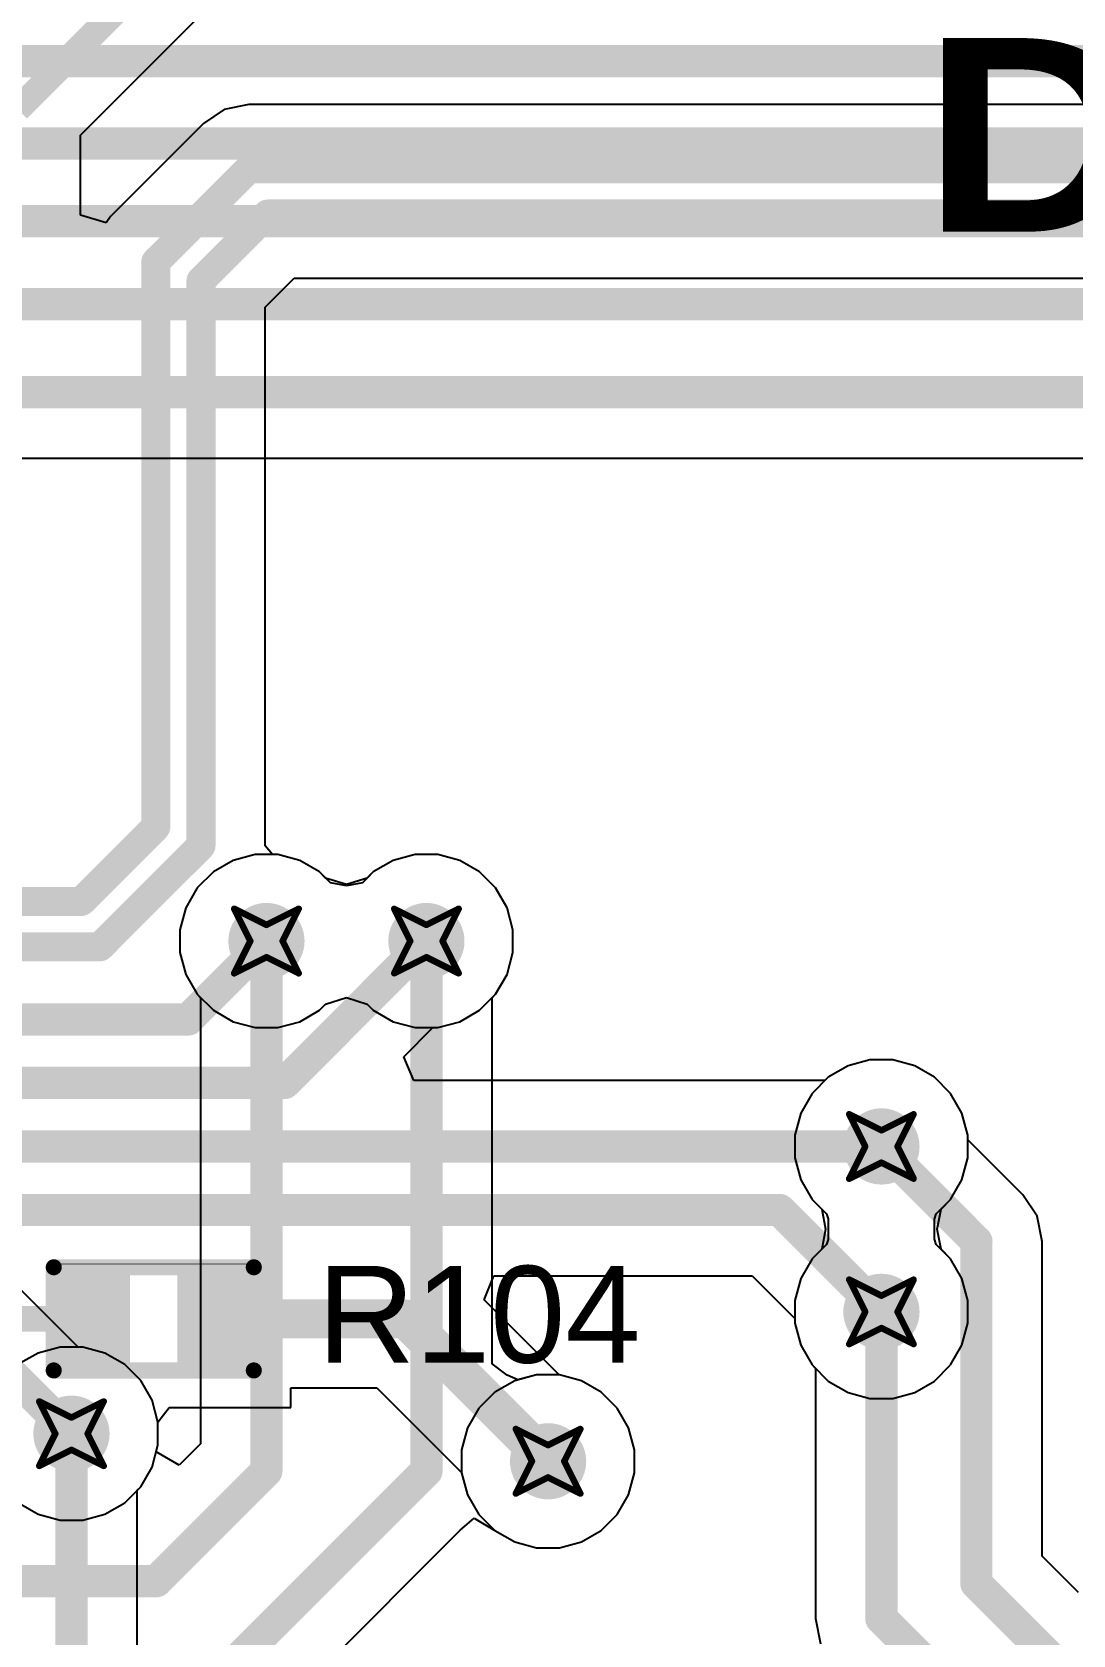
# Model space of a CAD drawing. Header units: inches. Extents: x -36 to 349, y -11 to 240.
# Drawn here: x 102.97 to 111.17, y 72.53 to 85.15 of the extents above; entities that cross this region are included whole.
import ezdxf

# ---------------------------------------------------------------- set-up
doc = ezdxf.new("R2010")
doc.units = ezdxf.units.IN
for name, color, linetype in [('Bottom Layer', 5, 'Continuous'), ('Drill Drawing', 1, 'Continuous'), ('Layer 1', 16, 'Continuous'), ('Layer 2', 76, 'Continuous'), ('Top Layer', 1, 'Continuous'), ('Top Overlay', 2, 'Continuous'), ('Top Paste', 8, 'Continuous'), ('Top Solder', 216, 'Continuous'), ('Via Holes', 16, 'Continuous')]:
    doc.layers.add(name, color=color, linetype=linetype)
doc.styles.add('Arial', font='', dxfattribs={"height": 0.2})
doc.styles.add('Arial Black_Bold', font='', dxfattribs={"height": 0.2})
doc.styles.get('Arial').set_extended_font_data('Arial')
doc.styles.get('Arial Black_Bold').set_extended_font_data('Arial Black', bold=True)

# ---------------------------------------------------------------- blocks, each defined once
blk = doc.blocks.new('R___0402_232')
at = {"layer": 'Top Layer'}
for points in [[(-0.699, -0.317), (-0.699, 0.318), (-0.241, 0.318), (-0.241, -0.317)], [(0.241, -0.317), (0.241, 0.318), (0.699, 0.318), (0.699, -0.317)]]:
    blk.add_hatch(color=1, dxfattribs=at).paths.add_polyline_path(points)
at = {"layer": 'Top Paste'}
for points in [[(-0.699, -0.317), (-0.699, 0.318), (-0.241, 0.318), (-0.241, -0.317)], [(0.241, -0.317), (0.241, 0.318), (0.699, 0.318), (0.699, -0.317)]]:
    blk.add_hatch(color=8, dxfattribs=at).paths.add_polyline_path(points)
at = {"layer": 'Top Solder'}
for points in [[(-0.754, -0.372), (-0.754, 0.373), (-0.186, 0.373), (-0.186, -0.372)], [(0.186, -0.372), (0.186, 0.373), (0.754, 0.373), (0.754, -0.372)]]:
    blk.add_hatch(color=216, dxfattribs=at).paths.add_polyline_path(points)
at = {"layer": 'Top Overlay'}
for points in [[(-0.787, 0.406, 0.127, 0.127, 0), (-0.787, -0.406, 0.127, 0.127, 0)], [(0.787, 0.406, 0.127, 0.127, 0), (-0.787, 0.406, 0.127, 0.127, 0)], [(0.787, 0.406, 0.127, 0.127, 0), (0.787, -0.406, 0.127, 0.127, 0)], [(0.787, -0.406, 0.127, 0.127, 0), (-0.787, -0.406, 0.127, 0.127, 0)], [(0.813, -0.432, 0.00323, 0.00323, 0), (-0.813, -0.432, 0.00323, 0.00323, 0)]]:
    blk.add_lwpolyline(points, format="xyseb", dxfattribs=at)
for points in [[(-0.819, 0.406, 0.0635, 0.0635, 1), (-0.756, 0.406, 0.0635, 0.0635, 1)], [(-0.819, 0.406, 0.0635, 0.0635, 1), (-0.756, 0.406, 0.0635, 0.0635, 1)], [(0.756, 0.406, 0.0635, 0.0635, 1), (0.819, 0.406, 0.0635, 0.0635, 1)], [(0.756, 0.406, 0.0635, 0.0635, 1), (0.819, 0.406, 0.0635, 0.0635, 1)], [(-0.819, -0.406, 0.0635, 0.0635, 1), (-0.756, -0.406, 0.0635, 0.0635, 1)], [(-0.819, -0.406, 0.0635, 0.0635, 1), (-0.756, -0.406, 0.0635, 0.0635, 1)], [(0.756, -0.406, 0.0635, 0.0635, 1), (0.819, -0.406, 0.0635, 0.0635, 1)], [(0.756, -0.406, 0.0635, 0.0635, 1), (0.819, -0.406, 0.0635, 0.0635, 1)], [(-0.814, -0.432, 0.00161, 0.00161, 1), (-0.812, -0.432, 0.00161, 0.00161, 1)], [(0.812, -0.432, 0.00161, 0.00161, 1), (0.814, -0.432, 0.00161, 0.00161, 1)]]:
    blk.add_lwpolyline(points, format="xyseb", close=True, dxfattribs=at)

msp = doc.modelspace()

# ---------------------------------------------------------------- hatches: boundary and pattern name
at = {"layer": 'Bottom Layer'}
h = msp.add_hatch(color=5, dxfattribs=at)
edge = h.paths.add_edge_path()
edge.add_arc((104.82, 77.995), 0.3, 0, 360)
h = msp.add_hatch(color=5, dxfattribs=at)
edge = h.paths.add_edge_path()
edge.add_arc((106.079, 77.995), 0.3, 0, 360)
h = msp.add_hatch(color=5, dxfattribs=at)
edge = h.paths.add_edge_path()
edge.add_arc((109.661, 76.378), 0.3, 0, 360)
h = msp.add_hatch(color=5, dxfattribs=at)
edge = h.paths.add_edge_path()
edge.add_arc((109.661, 75.076), 0.3, 0, 360)
h = msp.add_hatch(color=5, dxfattribs=at)
edge = h.paths.add_edge_path()
edge.add_arc((103.285, 74.117), 0.3, 0, 360)
h = msp.add_hatch(color=5, dxfattribs=at)
edge = h.paths.add_edge_path()
edge.add_arc((107.037, 73.9), 0.3, 0, 360)
at = {"layer": 'Layer 1'}
h = msp.add_hatch(color=16, dxfattribs=at)
edge = h.paths.add_edge_path()
edge.add_arc((104.82, 77.995), 0.3, 0, 360)
h = msp.add_hatch(color=16, dxfattribs=at)
edge = h.paths.add_edge_path()
edge.add_arc((106.079, 77.995), 0.3, 0, 360)
h = msp.add_hatch(color=16, dxfattribs=at)
edge = h.paths.add_edge_path()
edge.add_arc((109.661, 76.378), 0.3, 0, 360)
h = msp.add_hatch(color=16, dxfattribs=at)
edge = h.paths.add_edge_path()
edge.add_arc((109.661, 75.076), 0.3, 0, 360)
h = msp.add_hatch(color=16, dxfattribs=at)
edge = h.paths.add_edge_path()
edge.add_arc((103.285, 74.117), 0.3, 0, 360)
h = msp.add_hatch(color=16, dxfattribs=at)
edge = h.paths.add_edge_path()
edge.add_arc((107.037, 73.9), 0.3, 0, 360)
at = {"layer": 'Layer 2'}
h = msp.add_hatch(color=76, dxfattribs=at)
edge = h.paths.add_edge_path()
edge.add_arc((104.82, 77.995), 0.3, 0, 360)
h = msp.add_hatch(color=76, dxfattribs=at)
edge = h.paths.add_edge_path()
edge.add_arc((106.079, 77.995), 0.3, 0, 360)
h = msp.add_hatch(color=76, dxfattribs=at)
edge = h.paths.add_edge_path()
edge.add_arc((109.661, 76.378), 0.3, 0, 360)
h = msp.add_hatch(color=76, dxfattribs=at)
edge = h.paths.add_edge_path()
edge.add_arc((109.661, 75.076), 0.3, 0, 360)
h = msp.add_hatch(color=76, dxfattribs=at)
edge = h.paths.add_edge_path()
edge.add_arc((103.285, 74.117), 0.3, 0, 360)
h = msp.add_hatch(color=76, dxfattribs=at)
edge = h.paths.add_edge_path()
edge.add_arc((107.037, 73.9), 0.3, 0, 360)
at = {"layer": 'Top Layer'}
h = msp.add_hatch(color=1, dxfattribs=at)
edge = h.paths.add_edge_path()
edge.add_arc((104.82, 77.995), 0.3, 0, 360)
h = msp.add_hatch(color=1, dxfattribs=at)
edge = h.paths.add_edge_path()
edge.add_arc((106.079, 77.995), 0.3, 0, 360)
h = msp.add_hatch(color=1, dxfattribs=at)
edge = h.paths.add_edge_path()
edge.add_arc((109.661, 76.378), 0.3, 0, 360)
h = msp.add_hatch(color=1, dxfattribs=at)
edge = h.paths.add_edge_path()
edge.add_arc((109.661, 75.076), 0.3, 0, 360)
h = msp.add_hatch(color=1, dxfattribs=at)
edge = h.paths.add_edge_path()
edge.add_arc((103.285, 74.117), 0.3, 0, 360)
h = msp.add_hatch(color=1, dxfattribs=at)
edge = h.paths.add_edge_path()
edge.add_arc((107.037, 73.9), 0.3, 0, 360)
at = {"layer": 'Via Holes'}
h = msp.add_hatch(color=7, dxfattribs=at)
edge = h.paths.add_edge_path()
edge.add_arc((104.82, 77.995), 0.15, 0, 360)
h = msp.add_hatch(color=7, dxfattribs=at)
edge = h.paths.add_edge_path()
edge.add_arc((106.079, 77.995), 0.15, 0, 360)
h = msp.add_hatch(color=7, dxfattribs=at)
edge = h.paths.add_edge_path()
edge.add_arc((109.661, 76.378), 0.15, 0, 360)
h = msp.add_hatch(color=7, dxfattribs=at)
edge = h.paths.add_edge_path()
edge.add_arc((109.661, 75.076), 0.15, 0, 360)
h = msp.add_hatch(color=7, dxfattribs=at)
edge = h.paths.add_edge_path()
edge.add_arc((103.285, 74.117), 0.15, 0, 360)
h = msp.add_hatch(color=7, dxfattribs=at)
edge = h.paths.add_edge_path()
edge.add_arc((107.037, 73.9), 0.15, 0, 360)

# ---------------------------------------------------------------- linework, layer by layer
at = {"layer": 'Bottom Layer'}
for p, q in [((101.335, 81.797), (126.471, 81.797)), ((104.557, 78.629), (104.402, 78.539)), ((104.73, 78.676), (104.557, 78.629)), ((104.91, 78.676), (104.73, 78.676)), ((105.083, 78.629), (104.91, 78.676)), ((105.238, 78.539), (105.083, 78.629)), ((105.817, 78.629), (105.661, 78.539)), ((105.99, 78.676), (105.817, 78.629)), ((106.169, 78.676), (105.99, 78.676)), ((106.342, 78.629), (106.169, 78.676)), ((106.498, 78.539), (106.342, 78.629)), ((104.402, 78.539), (104.275, 78.413)), ((105.324, 78.454), (105.238, 78.539)), ((105.661, 78.539), (105.576, 78.454)), ((106.624, 78.413), (106.498, 78.539)), ((104.275, 78.413), (104.185, 78.257)), ((105.45, 78.429), (105.324, 78.454)), ((105.576, 78.454), (105.45, 78.429)), ((106.714, 78.257), (106.624, 78.413)), ((104.185, 78.257), (104.139, 78.084)), ((106.76, 78.084), (106.714, 78.257)), ((104.139, 78.084), (104.139, 77.905)), ((106.76, 77.905), (106.76, 78.084)), ((104.139, 77.905), (104.185, 77.732)), ((106.714, 77.732), (106.76, 77.905)), ((104.185, 77.732), (104.275, 77.576)), ((106.624, 77.576), (106.714, 77.732)), ((104.275, 77.576), (104.302, 77.549)), ((104.302, 77.549), (104.302, 74.037)), ((106.597, 77.549), (106.624, 77.576)), ((106.597, 74.667), (106.597, 77.549)), ((103.337, 74.798), (100.94, 77.195)), ((109.398, 77.013), (109.243, 76.923)), ((109.571, 77.059), (109.398, 77.013)), ((109.75, 77.059), (109.571, 77.059)), ((109.924, 77.013), (109.75, 77.059)), ((110.079, 76.923), (109.924, 77.013)), ((109.243, 76.923), (109.116, 76.796)), ((110.206, 76.796), (110.079, 76.923)), ((109.116, 76.796), (109.026, 76.641)), ((110.295, 76.641), (110.206, 76.796)), ((109.026, 76.641), (108.98, 76.468)), ((110.342, 76.468), (110.295, 76.641)), ((108.98, 76.468), (108.98, 76.288)), ((110.342, 76.429), (110.342, 76.468)), ((110.775, 75.997), (110.342, 76.429)), ((108.98, 76.288), (109.026, 76.115)), ((109.026, 76.115), (109.116, 75.96)), ((109.116, 75.96), (109.229, 75.847)), ((110.887, 75.829), (110.775, 75.997)), ((109.229, 75.847), (109.243, 75.808)), ((109.243, 75.808), (109.243, 75.646)), ((110.926, 75.63), (110.887, 75.829)), ((109.229, 75.607), (109.116, 75.494)), ((109.243, 75.646), (109.229, 75.607)), ((110.926, 73.152), (110.926, 75.63)), ((109.116, 75.494), (109.026, 75.339)), ((109.026, 75.339), (108.98, 75.166)), ((108.98, 75.166), (108.98, 74.986)), ((108.98, 74.986), (109.026, 74.813)), ((103.375, 74.798), (103.337, 74.798)), ((103.548, 74.752), (103.375, 74.798)), ((103.704, 74.662), (103.548, 74.752)), ((109.026, 74.813), (109.116, 74.658)), ((103.83, 74.535), (103.704, 74.662)), ((106.716, 74.578), (106.597, 74.667)), ((106.8, 74.541), (106.716, 74.578)), ((106.947, 74.581), (106.8, 74.541)), ((107.127, 74.581), (106.947, 74.581)), ((107.3, 74.534), (107.127, 74.581)), ((109.116, 74.658), (109.143, 74.631)), ((109.143, 74.631), (109.143, 72.662)), ((103.92, 74.38), (103.83, 74.535)), ((107.455, 74.445), (107.3, 74.534)), ((107.582, 74.318), (107.455, 74.445)), ((103.966, 74.207), (103.92, 74.38)), ((107.671, 74.162), (107.582, 74.318)), ((103.966, 74.028), (103.966, 74.207)), ((107.718, 73.989), (107.671, 74.162)), ((103.952, 73.975), (103.966, 74.028)), ((104.134, 73.87), (103.952, 73.975)), ((104.302, 74.037), (104.134, 73.87)), ((107.718, 73.81), (107.718, 73.989)), ((107.671, 73.637), (107.718, 73.81)), ((107.582, 73.481), (107.671, 73.637)), ((106.346, 73.357), (106.456, 73.451)), ((106.456, 73.451), (106.619, 73.355)), ((107.455, 73.355), (107.582, 73.481)), ((104.919, 71.93), (106.346, 73.357)), ((106.619, 73.355), (106.774, 73.265)), ((107.3, 73.265), (107.455, 73.355)), ((106.774, 73.265), (106.947, 73.219)), ((106.947, 73.219), (107.127, 73.219)), ((107.127, 73.219), (107.3, 73.265)), ((111.212, 72.866), (110.926, 73.152)), ((109.143, 72.662), (109.182, 72.464))]:
    msp.add_line(p, q, dxfattribs=at)
for points in [[(99.053, 84.922, 0.254, 0.254, 0), (127.523, 84.922, 0.254, 0.254, 0)], [(99.509, 84.273, 0.254, 0.254, 0), (127.347, 84.273, 0.254, 0.254, 0)], [(99.972, 83.662, 0.254, 0.254, 0), (127.066, 83.662, 0.254, 0.254, 0)], [(100.446, 83.009, 0.254, 0.254, 0), (126.914, 83.009, 0.254, 0.254, 0)], [(101.12, 82.315, 0.254, 0.254, 0), (126.685, 82.315, 0.254, 0.254, 0)], [(104.82, 73.823, 0.254, 0.254, 0), (104.82, 77.995, 0.254, 0.254, 0)], [(106.079, 73.823, 0.254, 0.254, 0), (106.079, 77.995, 0.254, 0.254, 0)], [(100.574, 76.828, 0.254, 0.254, 0), (103.285, 74.117, 0.254, 0.254, 0)], [(109.661, 76.378, 0.254, 0.254, 0), (110.408, 75.63, 0.254, 0.254, 0)], [(110.408, 72.938, 0.254, 0.254, 0), (110.408, 75.63, 0.254, 0.254, 0)], [(109.661, 72.662, 0.254, 0.254, 0), (109.661, 75.076, 0.254, 0.254, 0)], [(103.953, 72.956, 0.254, 0.254, 0), (104.82, 73.823, 0.254, 0.254, 0)], [(104.552, 72.296, 0.254, 0.254, 0), (106.079, 73.823, 0.254, 0.254, 0)], [(70.868, 72.956, 0.254, 0.254, 0), (103.953, 72.956, 0.254, 0.254, 0)], [(110.408, 72.938, 0.254, 0.254, 0), (110.998, 72.348, 0.254, 0.254, 0)], [(109.661, 72.662, 0.254, 0.254, 0), (110.595, 71.728, 0.254, 0.254, 0)]]:
    msp.add_lwpolyline(points, format="xyseb", dxfattribs=at)
for points in [[(104.756, 77.995, 0.127, 0.127, 1), (104.883, 77.995, 0.127, 0.127, 1)], [(106.016, 77.995, 0.127, 0.127, 1), (106.143, 77.995, 0.127, 0.127, 1)], [(109.597, 76.378, 0.127, 0.127, 1), (109.724, 76.378, 0.127, 0.127, 1)], [(110.345, 75.63, 0.127, 0.127, 1), (110.472, 75.63, 0.127, 0.127, 1)], [(110.345, 75.63, 0.127, 0.127, 1), (110.472, 75.63, 0.127, 0.127, 1)], [(109.597, 75.076, 0.127, 0.127, 1), (109.724, 75.076, 0.127, 0.127, 1)], [(103.222, 74.117, 0.127, 0.127, 1), (103.349, 74.117, 0.127, 0.127, 1)], [(104.756, 73.823, 0.127, 0.127, 1), (104.883, 73.823, 0.127, 0.127, 1)], [(104.756, 73.823, 0.127, 0.127, 1), (104.883, 73.823, 0.127, 0.127, 1)], [(106.016, 73.823, 0.127, 0.127, 1), (106.143, 73.823, 0.127, 0.127, 1)], [(106.016, 73.823, 0.127, 0.127, 1), (106.143, 73.823, 0.127, 0.127, 1)], [(103.89, 72.956, 0.127, 0.127, 1), (104.017, 72.956, 0.127, 0.127, 1)], [(103.89, 72.956, 0.127, 0.127, 1), (104.017, 72.956, 0.127, 0.127, 1)], [(110.345, 72.938, 0.127, 0.127, 1), (110.472, 72.938, 0.127, 0.127, 1)], [(110.345, 72.938, 0.127, 0.127, 1), (110.472, 72.938, 0.127, 0.127, 1)], [(109.597, 72.662, 0.127, 0.127, 1), (109.724, 72.662, 0.127, 0.127, 1)], [(109.597, 72.662, 0.127, 0.127, 1), (109.724, 72.662, 0.127, 0.127, 1)]]:
    msp.add_lwpolyline(points, format="xyseb", close=True, dxfattribs=at)
at = {"layer": 'Drill Drawing'}
for points in [[(104.566, 78.249, 0.0508, 0.0508, 0), (104.82, 78.122, 0.0508, 0.0508, 0)], [(104.566, 78.249, 0.0508, 0.0508, 0), (104.693, 77.995, 0.0508, 0.0508, 0)], [(104.82, 78.122, 0.0508, 0.0508, 0), (105.074, 78.249, 0.0508, 0.0508, 0)], [(104.947, 77.995, 0.0508, 0.0508, 0), (105.074, 78.249, 0.0508, 0.0508, 0)], [(105.825, 78.249, 0.0508, 0.0508, 0), (106.079, 78.122, 0.0508, 0.0508, 0)], [(105.825, 78.249, 0.0508, 0.0508, 0), (105.952, 77.995, 0.0508, 0.0508, 0)], [(106.079, 78.122, 0.0508, 0.0508, 0), (106.333, 78.249, 0.0508, 0.0508, 0)], [(106.206, 77.995, 0.0508, 0.0508, 0), (106.333, 78.249, 0.0508, 0.0508, 0)], [(104.566, 77.741, 0.0508, 0.0508, 0), (104.693, 77.995, 0.0508, 0.0508, 0)], [(104.947, 77.995, 0.0508, 0.0508, 0), (105.074, 77.741, 0.0508, 0.0508, 0)], [(105.825, 77.741, 0.0508, 0.0508, 0), (105.952, 77.995, 0.0508, 0.0508, 0)], [(106.206, 77.995, 0.0508, 0.0508, 0), (106.333, 77.741, 0.0508, 0.0508, 0)], [(104.566, 77.741, 0.0508, 0.0508, 0), (104.82, 77.868, 0.0508, 0.0508, 0)], [(104.82, 77.868, 0.0508, 0.0508, 0), (105.074, 77.741, 0.0508, 0.0508, 0)], [(105.825, 77.741, 0.0508, 0.0508, 0), (106.079, 77.868, 0.0508, 0.0508, 0)], [(106.079, 77.868, 0.0508, 0.0508, 0), (106.333, 77.741, 0.0508, 0.0508, 0)], [(109.407, 76.632, 0.0508, 0.0508, 0), (109.661, 76.505, 0.0508, 0.0508, 0)], [(109.407, 76.632, 0.0508, 0.0508, 0), (109.534, 76.378, 0.0508, 0.0508, 0)], [(109.661, 76.505, 0.0508, 0.0508, 0), (109.915, 76.632, 0.0508, 0.0508, 0)], [(109.788, 76.378, 0.0508, 0.0508, 0), (109.915, 76.632, 0.0508, 0.0508, 0)], [(109.407, 76.124, 0.0508, 0.0508, 0), (109.534, 76.378, 0.0508, 0.0508, 0)], [(109.788, 76.378, 0.0508, 0.0508, 0), (109.915, 76.124, 0.0508, 0.0508, 0)], [(109.407, 76.124, 0.0508, 0.0508, 0), (109.661, 76.251, 0.0508, 0.0508, 0)], [(109.661, 76.251, 0.0508, 0.0508, 0), (109.915, 76.124, 0.0508, 0.0508, 0)], [(109.407, 75.33, 0.0508, 0.0508, 0), (109.661, 75.203, 0.0508, 0.0508, 0)], [(109.407, 75.33, 0.0508, 0.0508, 0), (109.534, 75.076, 0.0508, 0.0508, 0)], [(109.661, 75.203, 0.0508, 0.0508, 0), (109.915, 75.33, 0.0508, 0.0508, 0)], [(109.788, 75.076, 0.0508, 0.0508, 0), (109.915, 75.33, 0.0508, 0.0508, 0)], [(109.407, 74.822, 0.0508, 0.0508, 0), (109.534, 75.076, 0.0508, 0.0508, 0)], [(109.788, 75.076, 0.0508, 0.0508, 0), (109.915, 74.822, 0.0508, 0.0508, 0)], [(109.407, 74.822, 0.0508, 0.0508, 0), (109.661, 74.949, 0.0508, 0.0508, 0)], [(109.661, 74.949, 0.0508, 0.0508, 0), (109.915, 74.822, 0.0508, 0.0508, 0)], [(103.031, 74.371, 0.0508, 0.0508, 0), (103.285, 74.244, 0.0508, 0.0508, 0)], [(103.031, 74.371, 0.0508, 0.0508, 0), (103.158, 74.117, 0.0508, 0.0508, 0)], [(103.285, 74.244, 0.0508, 0.0508, 0), (103.539, 74.371, 0.0508, 0.0508, 0)], [(103.412, 74.117, 0.0508, 0.0508, 0), (103.539, 74.371, 0.0508, 0.0508, 0)], [(103.031, 73.863, 0.0508, 0.0508, 0), (103.158, 74.117, 0.0508, 0.0508, 0)], [(103.412, 74.117, 0.0508, 0.0508, 0), (103.539, 73.863, 0.0508, 0.0508, 0)], [(106.783, 74.154, 0.0508, 0.0508, 0), (107.037, 74.027, 0.0508, 0.0508, 0)], [(106.783, 74.154, 0.0508, 0.0508, 0), (106.91, 73.9, 0.0508, 0.0508, 0)], [(107.037, 74.027, 0.0508, 0.0508, 0), (107.291, 74.154, 0.0508, 0.0508, 0)], [(107.164, 73.9, 0.0508, 0.0508, 0), (107.291, 74.154, 0.0508, 0.0508, 0)], [(103.031, 73.863, 0.0508, 0.0508, 0), (103.285, 73.99, 0.0508, 0.0508, 0)], [(103.285, 73.99, 0.0508, 0.0508, 0), (103.539, 73.863, 0.0508, 0.0508, 0)], [(106.783, 73.646, 0.0508, 0.0508, 0), (106.91, 73.9, 0.0508, 0.0508, 0)], [(107.164, 73.9, 0.0508, 0.0508, 0), (107.291, 73.646, 0.0508, 0.0508, 0)], [(106.783, 73.646, 0.0508, 0.0508, 0), (107.037, 73.773, 0.0508, 0.0508, 0)], [(107.037, 73.773, 0.0508, 0.0508, 0), (107.291, 73.646, 0.0508, 0.0508, 0)]]:
    msp.add_lwpolyline(points, format="xyseb", dxfattribs=at)
for points in [[(104.553, 78.249, 0.0254, 0.0254, 1), (104.579, 78.249, 0.0254, 0.0254, 1)], [(104.553, 78.249, 0.0254, 0.0254, 1), (104.579, 78.249, 0.0254, 0.0254, 1)], [(105.061, 78.249, 0.0254, 0.0254, 1), (105.087, 78.249, 0.0254, 0.0254, 1)], [(105.061, 78.249, 0.0254, 0.0254, 1), (105.087, 78.249, 0.0254, 0.0254, 1)], [(105.813, 78.249, 0.0254, 0.0254, 1), (105.838, 78.249, 0.0254, 0.0254, 1)], [(105.813, 78.249, 0.0254, 0.0254, 1), (105.838, 78.249, 0.0254, 0.0254, 1)], [(106.321, 78.249, 0.0254, 0.0254, 1), (106.346, 78.249, 0.0254, 0.0254, 1)], [(106.321, 78.249, 0.0254, 0.0254, 1), (106.346, 78.249, 0.0254, 0.0254, 1)], [(104.807, 78.122, 0.0254, 0.0254, 1), (104.833, 78.122, 0.0254, 0.0254, 1)], [(104.807, 78.122, 0.0254, 0.0254, 1), (104.833, 78.122, 0.0254, 0.0254, 1)], [(106.067, 78.122, 0.0254, 0.0254, 1), (106.092, 78.122, 0.0254, 0.0254, 1)], [(106.067, 78.122, 0.0254, 0.0254, 1), (106.092, 78.122, 0.0254, 0.0254, 1)], [(104.68, 77.995, 0.0254, 0.0254, 1), (104.706, 77.995, 0.0254, 0.0254, 1)], [(104.68, 77.995, 0.0254, 0.0254, 1), (104.706, 77.995, 0.0254, 0.0254, 1)], [(104.934, 77.995, 0.0254, 0.0254, 1), (104.96, 77.995, 0.0254, 0.0254, 1)], [(104.934, 77.995, 0.0254, 0.0254, 1), (104.96, 77.995, 0.0254, 0.0254, 1)], [(105.94, 77.995, 0.0254, 0.0254, 1), (105.965, 77.995, 0.0254, 0.0254, 1)], [(105.94, 77.995, 0.0254, 0.0254, 1), (105.965, 77.995, 0.0254, 0.0254, 1)], [(106.194, 77.995, 0.0254, 0.0254, 1), (106.219, 77.995, 0.0254, 0.0254, 1)], [(106.194, 77.995, 0.0254, 0.0254, 1), (106.219, 77.995, 0.0254, 0.0254, 1)], [(104.807, 77.868, 0.0254, 0.0254, 1), (104.833, 77.868, 0.0254, 0.0254, 1)], [(104.807, 77.868, 0.0254, 0.0254, 1), (104.833, 77.868, 0.0254, 0.0254, 1)], [(106.067, 77.868, 0.0254, 0.0254, 1), (106.092, 77.868, 0.0254, 0.0254, 1)], [(106.067, 77.868, 0.0254, 0.0254, 1), (106.092, 77.868, 0.0254, 0.0254, 1)], [(104.553, 77.741, 0.0254, 0.0254, 1), (104.579, 77.741, 0.0254, 0.0254, 1)], [(104.553, 77.741, 0.0254, 0.0254, 1), (104.579, 77.741, 0.0254, 0.0254, 1)], [(105.061, 77.741, 0.0254, 0.0254, 1), (105.087, 77.741, 0.0254, 0.0254, 1)], [(105.061, 77.741, 0.0254, 0.0254, 1), (105.087, 77.741, 0.0254, 0.0254, 1)], [(105.813, 77.741, 0.0254, 0.0254, 1), (105.838, 77.741, 0.0254, 0.0254, 1)], [(105.813, 77.741, 0.0254, 0.0254, 1), (105.838, 77.741, 0.0254, 0.0254, 1)], [(106.321, 77.741, 0.0254, 0.0254, 1), (106.346, 77.741, 0.0254, 0.0254, 1)], [(106.321, 77.741, 0.0254, 0.0254, 1), (106.346, 77.741, 0.0254, 0.0254, 1)], [(109.394, 76.632, 0.0254, 0.0254, 1), (109.419, 76.632, 0.0254, 0.0254, 1)], [(109.394, 76.632, 0.0254, 0.0254, 1), (109.419, 76.632, 0.0254, 0.0254, 1)], [(109.902, 76.632, 0.0254, 0.0254, 1), (109.927, 76.632, 0.0254, 0.0254, 1)], [(109.902, 76.632, 0.0254, 0.0254, 1), (109.927, 76.632, 0.0254, 0.0254, 1)], [(109.648, 76.505, 0.0254, 0.0254, 1), (109.673, 76.505, 0.0254, 0.0254, 1)], [(109.648, 76.505, 0.0254, 0.0254, 1), (109.673, 76.505, 0.0254, 0.0254, 1)], [(109.521, 76.378, 0.0254, 0.0254, 1), (109.546, 76.378, 0.0254, 0.0254, 1)], [(109.521, 76.378, 0.0254, 0.0254, 1), (109.546, 76.378, 0.0254, 0.0254, 1)], [(109.775, 76.378, 0.0254, 0.0254, 1), (109.8, 76.378, 0.0254, 0.0254, 1)], [(109.775, 76.378, 0.0254, 0.0254, 1), (109.8, 76.378, 0.0254, 0.0254, 1)], [(109.648, 76.251, 0.0254, 0.0254, 1), (109.673, 76.251, 0.0254, 0.0254, 1)], [(109.648, 76.251, 0.0254, 0.0254, 1), (109.673, 76.251, 0.0254, 0.0254, 1)], [(109.394, 76.124, 0.0254, 0.0254, 1), (109.419, 76.124, 0.0254, 0.0254, 1)], [(109.394, 76.124, 0.0254, 0.0254, 1), (109.419, 76.124, 0.0254, 0.0254, 1)], [(109.902, 76.124, 0.0254, 0.0254, 1), (109.927, 76.124, 0.0254, 0.0254, 1)], [(109.902, 76.124, 0.0254, 0.0254, 1), (109.927, 76.124, 0.0254, 0.0254, 1)], [(109.394, 75.33, 0.0254, 0.0254, 1), (109.419, 75.33, 0.0254, 0.0254, 1)], [(109.394, 75.33, 0.0254, 0.0254, 1), (109.419, 75.33, 0.0254, 0.0254, 1)], [(109.902, 75.33, 0.0254, 0.0254, 1), (109.927, 75.33, 0.0254, 0.0254, 1)], [(109.902, 75.33, 0.0254, 0.0254, 1), (109.927, 75.33, 0.0254, 0.0254, 1)], [(109.648, 75.203, 0.0254, 0.0254, 1), (109.673, 75.203, 0.0254, 0.0254, 1)], [(109.648, 75.203, 0.0254, 0.0254, 1), (109.673, 75.203, 0.0254, 0.0254, 1)], [(109.521, 75.076, 0.0254, 0.0254, 1), (109.546, 75.076, 0.0254, 0.0254, 1)], [(109.521, 75.076, 0.0254, 0.0254, 1), (109.546, 75.076, 0.0254, 0.0254, 1)], [(109.775, 75.076, 0.0254, 0.0254, 1), (109.8, 75.076, 0.0254, 0.0254, 1)], [(109.775, 75.076, 0.0254, 0.0254, 1), (109.8, 75.076, 0.0254, 0.0254, 1)], [(109.648, 74.949, 0.0254, 0.0254, 1), (109.673, 74.949, 0.0254, 0.0254, 1)], [(109.648, 74.949, 0.0254, 0.0254, 1), (109.673, 74.949, 0.0254, 0.0254, 1)], [(109.394, 74.822, 0.0254, 0.0254, 1), (109.419, 74.822, 0.0254, 0.0254, 1)], [(109.394, 74.822, 0.0254, 0.0254, 1), (109.419, 74.822, 0.0254, 0.0254, 1)], [(109.902, 74.822, 0.0254, 0.0254, 1), (109.927, 74.822, 0.0254, 0.0254, 1)], [(109.902, 74.822, 0.0254, 0.0254, 1), (109.927, 74.822, 0.0254, 0.0254, 1)], [(103.019, 74.371, 0.0254, 0.0254, 1), (103.044, 74.371, 0.0254, 0.0254, 1)], [(103.019, 74.371, 0.0254, 0.0254, 1), (103.044, 74.371, 0.0254, 0.0254, 1)], [(103.527, 74.371, 0.0254, 0.0254, 1), (103.552, 74.371, 0.0254, 0.0254, 1)], [(103.527, 74.371, 0.0254, 0.0254, 1), (103.552, 74.371, 0.0254, 0.0254, 1)], [(103.273, 74.244, 0.0254, 0.0254, 1), (103.298, 74.244, 0.0254, 0.0254, 1)], [(103.273, 74.244, 0.0254, 0.0254, 1), (103.298, 74.244, 0.0254, 0.0254, 1)], [(103.146, 74.117, 0.0254, 0.0254, 1), (103.171, 74.117, 0.0254, 0.0254, 1)], [(103.146, 74.117, 0.0254, 0.0254, 1), (103.171, 74.117, 0.0254, 0.0254, 1)], [(103.4, 74.117, 0.0254, 0.0254, 1), (103.425, 74.117, 0.0254, 0.0254, 1)], [(103.4, 74.117, 0.0254, 0.0254, 1), (103.425, 74.117, 0.0254, 0.0254, 1)], [(106.77, 74.154, 0.0254, 0.0254, 1), (106.796, 74.154, 0.0254, 0.0254, 1)], [(106.77, 74.154, 0.0254, 0.0254, 1), (106.796, 74.154, 0.0254, 0.0254, 1)], [(107.278, 74.154, 0.0254, 0.0254, 1), (107.304, 74.154, 0.0254, 0.0254, 1)], [(107.278, 74.154, 0.0254, 0.0254, 1), (107.304, 74.154, 0.0254, 0.0254, 1)], [(103.273, 73.99, 0.0254, 0.0254, 1), (103.298, 73.99, 0.0254, 0.0254, 1)], [(103.273, 73.99, 0.0254, 0.0254, 1), (103.298, 73.99, 0.0254, 0.0254, 1)], [(107.024, 74.027, 0.0254, 0.0254, 1), (107.05, 74.027, 0.0254, 0.0254, 1)], [(107.024, 74.027, 0.0254, 0.0254, 1), (107.05, 74.027, 0.0254, 0.0254, 1)], [(103.019, 73.863, 0.0254, 0.0254, 1), (103.044, 73.863, 0.0254, 0.0254, 1)], [(103.019, 73.863, 0.0254, 0.0254, 1), (103.044, 73.863, 0.0254, 0.0254, 1)], [(103.527, 73.863, 0.0254, 0.0254, 1), (103.552, 73.863, 0.0254, 0.0254, 1)], [(103.527, 73.863, 0.0254, 0.0254, 1), (103.552, 73.863, 0.0254, 0.0254, 1)], [(106.897, 73.9, 0.0254, 0.0254, 1), (106.923, 73.9, 0.0254, 0.0254, 1)], [(106.897, 73.9, 0.0254, 0.0254, 1), (106.923, 73.9, 0.0254, 0.0254, 1)], [(107.151, 73.9, 0.0254, 0.0254, 1), (107.177, 73.9, 0.0254, 0.0254, 1)], [(107.151, 73.9, 0.0254, 0.0254, 1), (107.177, 73.9, 0.0254, 0.0254, 1)], [(107.024, 73.773, 0.0254, 0.0254, 1), (107.05, 73.773, 0.0254, 0.0254, 1)], [(107.024, 73.773, 0.0254, 0.0254, 1), (107.05, 73.773, 0.0254, 0.0254, 1)], [(106.77, 73.646, 0.0254, 0.0254, 1), (106.796, 73.646, 0.0254, 0.0254, 1)], [(106.77, 73.646, 0.0254, 0.0254, 1), (106.796, 73.646, 0.0254, 0.0254, 1)], [(107.278, 73.646, 0.0254, 0.0254, 1), (107.304, 73.646, 0.0254, 0.0254, 1)], [(107.278, 73.646, 0.0254, 0.0254, 1), (107.304, 73.646, 0.0254, 0.0254, 1)]]:
    msp.add_lwpolyline(points, format="xyseb", close=True, dxfattribs=at)
at = {"layer": 'Layer 1'}
for p, q in [((104.557, 78.629), (104.402, 78.539)), ((104.73, 78.676), (104.557, 78.629)), ((104.91, 78.676), (104.73, 78.676)), ((105.083, 78.629), (104.91, 78.676)), ((105.238, 78.539), (105.083, 78.629)), ((105.817, 78.629), (105.661, 78.539)), ((105.99, 78.676), (105.817, 78.629)), ((106.169, 78.676), (105.99, 78.676)), ((106.342, 78.629), (106.169, 78.676)), ((106.498, 78.539), (106.342, 78.629)), ((104.402, 78.539), (104.275, 78.413)), ((105.286, 78.491), (105.238, 78.539)), ((105.45, 78.439), (105.286, 78.491)), ((105.613, 78.491), (105.45, 78.439)), ((105.661, 78.539), (105.613, 78.491)), ((106.624, 78.413), (106.498, 78.539)), ((104.275, 78.413), (104.185, 78.257)), ((106.714, 78.257), (106.624, 78.413)), ((104.185, 78.257), (104.139, 78.084)), ((106.76, 78.084), (106.714, 78.257)), ((104.139, 78.084), (104.139, 77.905)), ((106.76, 77.905), (106.76, 78.084)), ((104.139, 77.905), (104.185, 77.732)), ((106.714, 77.732), (106.76, 77.905)), ((104.185, 77.732), (104.275, 77.576)), ((106.624, 77.576), (106.714, 77.732)), ((104.275, 77.576), (104.402, 77.45)), ((105.238, 77.45), (105.286, 77.498)), ((105.286, 77.498), (105.45, 77.55)), ((105.45, 77.55), (105.613, 77.498)), ((105.613, 77.498), (105.661, 77.45)), ((106.498, 77.45), (106.624, 77.576)), ((104.402, 77.45), (104.557, 77.36)), ((104.557, 77.36), (104.73, 77.314)), ((104.91, 77.314), (105.083, 77.36)), ((105.083, 77.36), (105.238, 77.45)), ((105.661, 77.45), (105.817, 77.36)), ((105.817, 77.36), (105.99, 77.314)), ((106.169, 77.314), (106.342, 77.36)), ((106.342, 77.36), (106.498, 77.45)), ((104.73, 77.314), (104.91, 77.314)), ((105.99, 77.314), (106.169, 77.314)), ((109.398, 77.013), (109.243, 76.923)), ((109.571, 77.059), (109.398, 77.013)), ((109.75, 77.059), (109.571, 77.059)), ((109.924, 77.013), (109.75, 77.059)), ((110.079, 76.923), (109.924, 77.013)), ((109.243, 76.923), (109.116, 76.796)), ((110.206, 76.796), (110.079, 76.923)), ((109.116, 76.796), (109.026, 76.641)), ((110.295, 76.641), (110.206, 76.796)), ((109.026, 76.641), (108.98, 76.468)), ((110.342, 76.468), (110.295, 76.641)), ((108.98, 76.468), (108.98, 76.288)), ((110.342, 76.288), (110.342, 76.468)), ((108.98, 76.288), (109.026, 76.115)), ((110.295, 76.115), (110.342, 76.288)), ((109.026, 76.115), (109.116, 75.96)), ((110.206, 75.96), (110.295, 76.115)), ((109.116, 75.96), (109.191, 75.885)), ((110.13, 75.885), (110.206, 75.96)), ((109.191, 75.885), (109.222, 75.727)), ((110.1, 75.727), (110.13, 75.885)), ((109.222, 75.727), (109.191, 75.569)), ((110.13, 75.569), (110.1, 75.727)), ((109.116, 75.494), (109.026, 75.339)), ((109.191, 75.569), (109.116, 75.494)), ((110.206, 75.494), (110.13, 75.569)), ((110.295, 75.339), (110.206, 75.494)), ((109.026, 75.339), (108.98, 75.166)), ((110.342, 75.166), (110.295, 75.339)), ((108.98, 75.166), (108.98, 74.986)), ((110.342, 74.986), (110.342, 75.166)), ((108.98, 74.986), (109.026, 74.813)), ((110.295, 74.813), (110.342, 74.986)), ((103.023, 74.752), (102.882, 74.671)), ((103.196, 74.798), (103.023, 74.752)), ((103.375, 74.798), (103.196, 74.798)), ((103.548, 74.752), (103.375, 74.798)), ((103.704, 74.662), (103.548, 74.752)), ((109.026, 74.813), (109.116, 74.658)), ((110.206, 74.658), (110.295, 74.813)), ((103.83, 74.535), (103.704, 74.662)), ((106.947, 74.581), (106.774, 74.534)), ((107.127, 74.581), (106.947, 74.581)), ((107.3, 74.534), (107.127, 74.581)), ((109.116, 74.658), (109.243, 74.531)), ((110.079, 74.531), (110.206, 74.658)), ((103.92, 74.38), (103.83, 74.535)), ((106.619, 74.445), (106.492, 74.318)), ((106.774, 74.534), (106.619, 74.445)), ((107.455, 74.445), (107.3, 74.534)), ((107.582, 74.318), (107.455, 74.445)), ((109.243, 74.531), (109.398, 74.441)), ((109.924, 74.441), (110.079, 74.531)), ((103.966, 74.207), (103.92, 74.38)), ((106.492, 74.318), (106.402, 74.162)), ((107.671, 74.162), (107.582, 74.318)), ((109.398, 74.441), (109.571, 74.395)), ((109.571, 74.395), (109.75, 74.395)), ((109.75, 74.395), (109.924, 74.441)), ((103.966, 74.028), (103.966, 74.207)), ((106.402, 74.162), (106.356, 73.989)), ((107.718, 73.989), (107.671, 74.162)), ((103.92, 73.854), (103.966, 74.028)), ((106.356, 73.989), (106.356, 73.81)), ((107.718, 73.81), (107.718, 73.989)), ((103.83, 73.699), (103.92, 73.854)), ((103.704, 73.572), (103.83, 73.699)), ((106.356, 73.81), (106.402, 73.637)), ((107.671, 73.637), (107.718, 73.81)), ((102.867, 73.572), (103.023, 73.483)), ((103.548, 73.483), (103.704, 73.572)), ((106.402, 73.637), (106.492, 73.481)), ((107.582, 73.481), (107.671, 73.637)), ((103.023, 73.483), (103.196, 73.436)), ((103.196, 73.436), (103.375, 73.436)), ((103.375, 73.436), (103.548, 73.483)), ((106.492, 73.481), (106.619, 73.355)), ((107.455, 73.355), (107.582, 73.481)), ((106.619, 73.355), (106.774, 73.265)), ((107.3, 73.265), (107.455, 73.355)), ((106.774, 73.265), (106.947, 73.219)), ((106.947, 73.219), (107.127, 73.219)), ((107.127, 73.219), (107.3, 73.265))]:
    msp.add_line(p, q, dxfattribs=at)
at = {"layer": 'Layer 2'}
for p, q in [((104.557, 78.629), (104.402, 78.539)), ((104.73, 78.676), (104.557, 78.629)), ((104.91, 78.676), (104.73, 78.676)), ((105.083, 78.629), (104.91, 78.676)), ((105.238, 78.539), (105.083, 78.629)), ((105.817, 78.629), (105.661, 78.539)), ((105.99, 78.676), (105.817, 78.629)), ((106.169, 78.676), (105.99, 78.676)), ((106.342, 78.629), (106.169, 78.676)), ((106.498, 78.539), (106.342, 78.629)), ((104.402, 78.539), (104.275, 78.413)), ((105.286, 78.491), (105.238, 78.539)), ((105.45, 78.439), (105.286, 78.491)), ((105.613, 78.491), (105.45, 78.439)), ((105.661, 78.539), (105.613, 78.491)), ((106.624, 78.413), (106.498, 78.539)), ((104.275, 78.413), (104.185, 78.257)), ((106.714, 78.257), (106.624, 78.413)), ((104.185, 78.257), (104.139, 78.084)), ((106.76, 78.084), (106.714, 78.257)), ((104.139, 78.084), (104.139, 77.905)), ((106.76, 77.905), (106.76, 78.084)), ((104.139, 77.905), (104.185, 77.732)), ((106.714, 77.732), (106.76, 77.905)), ((104.185, 77.732), (104.275, 77.576)), ((106.624, 77.576), (106.714, 77.732)), ((104.275, 77.576), (104.402, 77.45)), ((105.238, 77.45), (105.286, 77.498)), ((105.286, 77.498), (105.45, 77.55)), ((105.45, 77.55), (105.613, 77.498)), ((105.613, 77.498), (105.661, 77.45)), ((106.498, 77.45), (106.624, 77.576)), ((104.402, 77.45), (104.557, 77.36)), ((104.557, 77.36), (104.73, 77.314)), ((104.91, 77.314), (105.083, 77.36)), ((105.083, 77.36), (105.238, 77.45)), ((105.661, 77.45), (105.817, 77.36)), ((105.817, 77.36), (105.99, 77.314)), ((106.169, 77.314), (106.342, 77.36)), ((106.342, 77.36), (106.498, 77.45)), ((104.73, 77.314), (104.91, 77.314)), ((105.99, 77.314), (106.169, 77.314)), ((109.398, 77.013), (109.243, 76.923)), ((109.571, 77.059), (109.398, 77.013)), ((109.75, 77.059), (109.571, 77.059)), ((109.924, 77.013), (109.75, 77.059)), ((110.079, 76.923), (109.924, 77.013)), ((109.243, 76.923), (109.116, 76.796)), ((110.206, 76.796), (110.079, 76.923)), ((109.116, 76.796), (109.026, 76.641)), ((110.295, 76.641), (110.206, 76.796)), ((109.026, 76.641), (108.98, 76.468)), ((110.342, 76.468), (110.295, 76.641)), ((108.98, 76.468), (108.98, 76.288)), ((110.342, 76.288), (110.342, 76.468)), ((108.98, 76.288), (109.026, 76.115)), ((110.295, 76.115), (110.342, 76.288)), ((109.026, 76.115), (109.116, 75.96)), ((110.206, 75.96), (110.295, 76.115)), ((109.116, 75.96), (109.191, 75.885)), ((110.13, 75.885), (110.206, 75.96)), ((109.191, 75.885), (109.222, 75.727)), ((110.1, 75.727), (110.13, 75.885)), ((109.222, 75.727), (109.191, 75.569)), ((110.13, 75.569), (110.1, 75.727)), ((109.116, 75.494), (109.026, 75.339)), ((109.191, 75.569), (109.116, 75.494)), ((110.206, 75.494), (110.13, 75.569)), ((110.295, 75.339), (110.206, 75.494)), ((109.026, 75.339), (108.98, 75.166)), ((110.342, 75.166), (110.295, 75.339)), ((108.98, 75.166), (108.98, 74.986)), ((110.342, 74.986), (110.342, 75.166)), ((108.98, 74.986), (109.026, 74.813)), ((110.295, 74.813), (110.342, 74.986)), ((103.023, 74.752), (102.882, 74.671)), ((103.196, 74.798), (103.023, 74.752)), ((103.375, 74.798), (103.196, 74.798)), ((103.548, 74.752), (103.375, 74.798)), ((103.704, 74.662), (103.548, 74.752)), ((109.026, 74.813), (109.116, 74.658)), ((110.206, 74.658), (110.295, 74.813)), ((103.83, 74.535), (103.704, 74.662)), ((109.116, 74.658), (109.243, 74.531)), ((110.079, 74.531), (110.206, 74.658)), ((103.92, 74.38), (103.83, 74.535)), ((109.243, 74.531), (109.398, 74.441)), ((109.924, 74.441), (110.079, 74.531)), ((103.966, 74.207), (103.92, 74.38)), ((109.398, 74.441), (109.571, 74.395)), ((109.571, 74.395), (109.75, 74.395)), ((109.75, 74.395), (109.924, 74.441)), ((103.966, 74.028), (103.966, 74.207)), ((103.92, 73.854), (103.966, 74.028)), ((103.83, 73.699), (103.92, 73.854)), ((103.704, 73.572), (103.83, 73.699)), ((102.867, 73.572), (103.023, 73.483)), ((103.548, 73.483), (103.704, 73.572)), ((103.023, 73.483), (103.196, 73.436)), ((103.196, 73.436), (103.375, 73.436)), ((103.375, 73.436), (103.548, 73.483))]:
    msp.add_line(p, q, dxfattribs=at)
at = {"layer": 'Top Layer'}
for p, q in [((103.355, 84.338), (104.581, 85.564)), ((104.488, 84.541), (104.325, 84.431)), ((104.682, 84.579), (104.488, 84.541)), ((120.578, 84.579), (104.682, 84.579)), ((104.325, 84.431), (103.592, 83.699)), ((103.355, 83.709), (103.355, 84.338)), ((103.558, 83.648), (103.355, 83.709)), ((103.592, 83.699), (103.558, 83.648)), ((104.81, 82.985), (105.038, 83.213)), ((105.038, 83.213), (120.935, 83.213)), ((104.81, 78.745), (104.81, 82.985)), ((104.867, 78.676), (104.81, 78.745)), ((104.91, 78.676), (104.867, 78.676)), ((105.083, 78.629), (104.91, 78.676)), ((105.238, 78.539), (105.083, 78.629)), ((105.817, 78.629), (105.661, 78.539)), ((105.99, 78.676), (105.817, 78.629)), ((106.169, 78.676), (105.99, 78.676)), ((106.342, 78.629), (106.169, 78.676)), ((106.498, 78.539), (106.342, 78.629)), ((105.324, 78.454), (105.238, 78.539)), ((105.661, 78.539), (105.576, 78.454)), ((106.624, 78.413), (106.498, 78.539)), ((105.45, 78.429), (105.324, 78.454)), ((105.576, 78.454), (105.45, 78.429)), ((106.714, 78.257), (106.624, 78.413)), ((106.76, 78.084), (106.714, 78.257)), ((106.76, 77.905), (106.76, 78.084)), ((106.714, 77.732), (106.76, 77.905)), ((106.624, 77.576), (106.714, 77.732)), ((106.498, 77.45), (106.624, 77.576)), ((106.169, 77.314), (106.342, 77.36)), ((106.342, 77.36), (106.498, 77.45)), ((105.901, 77.084), (106.131, 77.314)), ((106.131, 77.314), (106.169, 77.314)), ((105.979, 76.896), (105.901, 77.084)), ((109.398, 77.013), (109.243, 76.923)), ((109.571, 77.059), (109.398, 77.013)), ((109.75, 77.059), (109.571, 77.059)), ((109.924, 77.013), (109.75, 77.059)), ((110.079, 76.923), (109.924, 77.013)), ((109.216, 76.896), (105.979, 76.896)), ((109.243, 76.923), (109.216, 76.896)), ((110.206, 76.796), (110.079, 76.923)), ((110.295, 76.641), (110.206, 76.796)), ((110.342, 76.468), (110.295, 76.641)), ((110.342, 76.288), (110.342, 76.468)), ((110.295, 76.115), (110.342, 76.288)), ((110.206, 75.96), (110.295, 76.115)), ((110.093, 75.847), (110.206, 75.96)), ((110.079, 75.807), (110.093, 75.847)), ((110.079, 75.647), (110.079, 75.807)), ((110.093, 75.607), (110.079, 75.647)), ((110.206, 75.494), (110.093, 75.607)), ((110.295, 75.339), (110.206, 75.494)), ((106.533, 75.172), (106.611, 75.36)), ((106.611, 75.36), (108.644, 75.36)), ((108.644, 75.36), (108.98, 75.024)), ((110.342, 75.166), (110.295, 75.339)), ((107.125, 74.581), (106.533, 75.172)), ((110.342, 74.986), (110.342, 75.166)), ((108.98, 75.024), (108.98, 74.986)), ((108.98, 74.986), (109.026, 74.813)), ((110.295, 74.813), (110.342, 74.986)), ((109.026, 74.813), (109.116, 74.658)), ((110.206, 74.658), (110.295, 74.813)), ((107.127, 74.581), (107.125, 74.581)), ((107.3, 74.534), (107.127, 74.581)), ((109.116, 74.658), (109.243, 74.531)), ((110.079, 74.531), (110.206, 74.658)), ((105.013, 74.322), (105.013, 74.477)), ((105.013, 74.477), (105.69, 74.477)), ((105.69, 74.477), (106.356, 73.811)), ((107.455, 74.445), (107.3, 74.534)), ((107.582, 74.318), (107.455, 74.445)), ((109.243, 74.531), (109.398, 74.441)), ((109.924, 74.441), (110.079, 74.531)), ((103.966, 74.207), (104.055, 74.322)), ((104.055, 74.322), (105.013, 74.322)), ((107.671, 74.162), (107.582, 74.318)), ((109.398, 74.441), (109.571, 74.395)), ((109.571, 74.395), (109.75, 74.395)), ((109.75, 74.395), (109.924, 74.441)), ((103.966, 74.028), (103.966, 74.207)), ((107.718, 73.989), (107.671, 74.162)), ((103.92, 73.854), (103.966, 74.028)), ((107.718, 73.81), (107.718, 73.989)), ((103.83, 73.699), (103.92, 73.854)), ((106.356, 73.811), (106.356, 73.81)), ((103.803, 73.672), (103.83, 73.699)), ((106.356, 73.81), (106.402, 73.637)), ((107.671, 73.637), (107.718, 73.81)), ((103.803, 71.936), (103.803, 73.672)), ((106.402, 73.637), (106.492, 73.481)), ((107.582, 73.481), (107.671, 73.637)), ((106.492, 73.481), (106.619, 73.355)), ((107.455, 73.355), (107.582, 73.481)), ((106.619, 73.355), (106.774, 73.265)), ((107.3, 73.265), (107.455, 73.355)), ((106.774, 73.265), (106.947, 73.219)), ((106.947, 73.219), (107.127, 73.219)), ((107.127, 73.219), (107.3, 73.265))]:
    msp.add_line(p, q, dxfattribs=at)
for points in [[(102.863, 84.542, 0.203, 0.203, 0), (104.378, 86.056, 0.203, 0.203, 0)], [(103.949, 83.342, 0.229, 0.229, 0), (104.682, 84.074, 0.229, 0.229, 0)], [(104.682, 84.074, 0.229, 0.229, 0), (120.787, 84.074, 0.229, 0.229, 0)], [(104.305, 83.194, 0.229, 0.229, 0), (104.829, 83.718, 0.229, 0.229, 0)], [(104.829, 83.718, 0.229, 0.229, 0), (120.935, 83.718, 0.229, 0.229, 0)], [(103.949, 78.893, 0.229, 0.229, 0), (103.949, 83.342, 0.229, 0.229, 0)], [(104.305, 78.745, 0.229, 0.229, 0), (104.305, 83.194, 0.229, 0.229, 0)], [(103.362, 78.306, 0.229, 0.229, 0), (103.949, 78.893, 0.229, 0.229, 0)], [(103.718, 78.159, 0.229, 0.229, 0), (104.305, 78.745, 0.229, 0.229, 0)], [(99.626, 78.306, 0.229, 0.229, 0), (103.362, 78.306, 0.229, 0.229, 0)], [(103.362, 78.306, 0.229, 0.229, 0), (103.362, 78.306, 0.229, 0.229, 0)], [(103.51, 77.95, 0.229, 0.229, 0), (103.718, 78.159, 0.229, 0.229, 0)], [(103.718, 78.159, 0.229, 0.229, 0), (103.718, 78.159, 0.229, 0.229, 0)], [(104.203, 77.378, 0.254, 0.254, 0), (104.82, 77.995, 0.254, 0.254, 0)], [(104.963, 76.878, 0.254, 0.254, 0), (106.079, 77.995, 0.254, 0.254, 0)], [(99.626, 77.95, 0.229, 0.229, 0), (103.51, 77.95, 0.229, 0.229, 0)], [(98.649, 77.378, 0.254, 0.254, 0), (104.203, 77.378, 0.254, 0.254, 0)], [(98.649, 76.878, 0.254, 0.254, 0), (104.963, 76.878, 0.254, 0.254, 0)], [(98.649, 76.378, 0.254, 0.254, 0), (109.661, 76.378, 0.254, 0.254, 0)], [(98.649, 75.878, 0.254, 0.254, 0), (108.859, 75.878, 0.254, 0.254, 0)], [(108.859, 75.878, 0.254, 0.254, 0), (109.661, 75.076, 0.254, 0.254, 0)], [(100.009, 75.021, 0.203, 0.203, 0), (103.463, 75.021, 0.203, 0.203, 0)], [(104.403, 75.021, 0.305, 0.305, 0), (105.916, 75.021, 0.305, 0.305, 0)], [(105.916, 75.021, 0.305, 0.305, 0), (107.037, 73.9, 0.305, 0.305, 0)], [(103.285, 71.936, 0.254, 0.254, 0), (103.285, 74.117, 0.254, 0.254, 0)]]:
    msp.add_lwpolyline(points, format="xyseb", dxfattribs=at)
for points in [[(104.625, 84.074, 0.114, 0.114, 1), (104.739, 84.074, 0.114, 0.114, 1)], [(104.625, 84.074, 0.114, 0.114, 1), (104.739, 84.074, 0.114, 0.114, 1)], [(104.772, 83.718, 0.114, 0.114, 1), (104.886, 83.718, 0.114, 0.114, 1)], [(104.772, 83.718, 0.114, 0.114, 1), (104.886, 83.718, 0.114, 0.114, 1)], [(103.892, 83.342, 0.114, 0.114, 1), (104.006, 83.342, 0.114, 0.114, 1)], [(103.892, 83.342, 0.114, 0.114, 1), (104.006, 83.342, 0.114, 0.114, 1)], [(104.248, 83.194, 0.114, 0.114, 1), (104.362, 83.194, 0.114, 0.114, 1)], [(104.248, 83.194, 0.114, 0.114, 1), (104.362, 83.194, 0.114, 0.114, 1)], [(103.892, 78.893, 0.114, 0.114, 1), (104.006, 78.893, 0.114, 0.114, 1)], [(103.892, 78.893, 0.114, 0.114, 1), (104.006, 78.893, 0.114, 0.114, 1)], [(104.248, 78.745, 0.114, 0.114, 1), (104.362, 78.745, 0.114, 0.114, 1)], [(104.248, 78.745, 0.114, 0.114, 1), (104.362, 78.745, 0.114, 0.114, 1)], [(103.305, 78.306, 0.114, 0.114, 1), (103.419, 78.306, 0.114, 0.114, 1)], [(103.305, 78.306, 0.114, 0.114, 1), (103.419, 78.306, 0.114, 0.114, 1)], [(103.305, 78.306, 0.114, 0.114, 1), (103.419, 78.306, 0.114, 0.114, 1)], [(103.305, 78.306, 0.114, 0.114, 1), (103.419, 78.306, 0.114, 0.114, 1)], [(103.661, 78.159, 0.114, 0.114, 1), (103.775, 78.159, 0.114, 0.114, 1)], [(103.661, 78.159, 0.114, 0.114, 1), (103.775, 78.159, 0.114, 0.114, 1)], [(103.661, 78.159, 0.114, 0.114, 1), (103.775, 78.159, 0.114, 0.114, 1)], [(103.661, 78.159, 0.114, 0.114, 1), (103.775, 78.159, 0.114, 0.114, 1)], [(104.756, 77.995, 0.127, 0.127, 1), (104.883, 77.995, 0.127, 0.127, 1)], [(106.016, 77.995, 0.127, 0.127, 1), (106.143, 77.995, 0.127, 0.127, 1)], [(103.452, 77.95, 0.114, 0.114, 1), (103.567, 77.95, 0.114, 0.114, 1)], [(103.452, 77.95, 0.114, 0.114, 1), (103.567, 77.95, 0.114, 0.114, 1)], [(104.14, 77.378, 0.127, 0.127, 1), (104.267, 77.378, 0.127, 0.127, 1)], [(104.14, 77.378, 0.127, 0.127, 1), (104.267, 77.378, 0.127, 0.127, 1)], [(104.899, 76.878, 0.127, 0.127, 1), (105.026, 76.878, 0.127, 0.127, 1)], [(104.899, 76.878, 0.127, 0.127, 1), (105.026, 76.878, 0.127, 0.127, 1)], [(109.597, 76.378, 0.127, 0.127, 1), (109.724, 76.378, 0.127, 0.127, 1)], [(108.795, 75.878, 0.127, 0.127, 1), (108.922, 75.878, 0.127, 0.127, 1)], [(108.795, 75.878, 0.127, 0.127, 1), (108.922, 75.878, 0.127, 0.127, 1)], [(109.597, 75.076, 0.127, 0.127, 1), (109.724, 75.076, 0.127, 0.127, 1)], [(103.412, 75.021, 0.102, 0.102, 1), (103.514, 75.021, 0.102, 0.102, 1)], [(104.327, 75.021, 0.152, 0.152, 1), (104.479, 75.021, 0.152, 0.152, 1)], [(105.839, 75.021, 0.152, 0.152, 1), (105.992, 75.021, 0.152, 0.152, 1)], [(105.839, 75.021, 0.152, 0.152, 1), (105.992, 75.021, 0.152, 0.152, 1)], [(103.222, 74.117, 0.127, 0.127, 1), (103.349, 74.117, 0.127, 0.127, 1)], [(106.961, 73.9, 0.152, 0.152, 1), (107.113, 73.9, 0.152, 0.152, 1)]]:
    msp.add_lwpolyline(points, format="xyseb", close=True, dxfattribs=at)

# ---------------------------------------------------------------- block references
at = {"rotation": 180}
msp.add_blockref('R___0402_232', (103.933, 75.021), dxfattribs=at)

# ---------------------------------------------------------------- texts
at = {"layer": 'Top Overlay', "style": 'Arial Black_Bold'}
msp.add_text('DEBUG', height=1.524, rotation=360, dxfattribs=at).set_placement((109.982, 83.579))
at = {"layer": 'Top Overlay', "style": 'Arial'}
msp.add_text('R104', height=0.762, dxfattribs=at).set_placement((105.22, 74.676))

doc.saveas('drawing.dxf')
